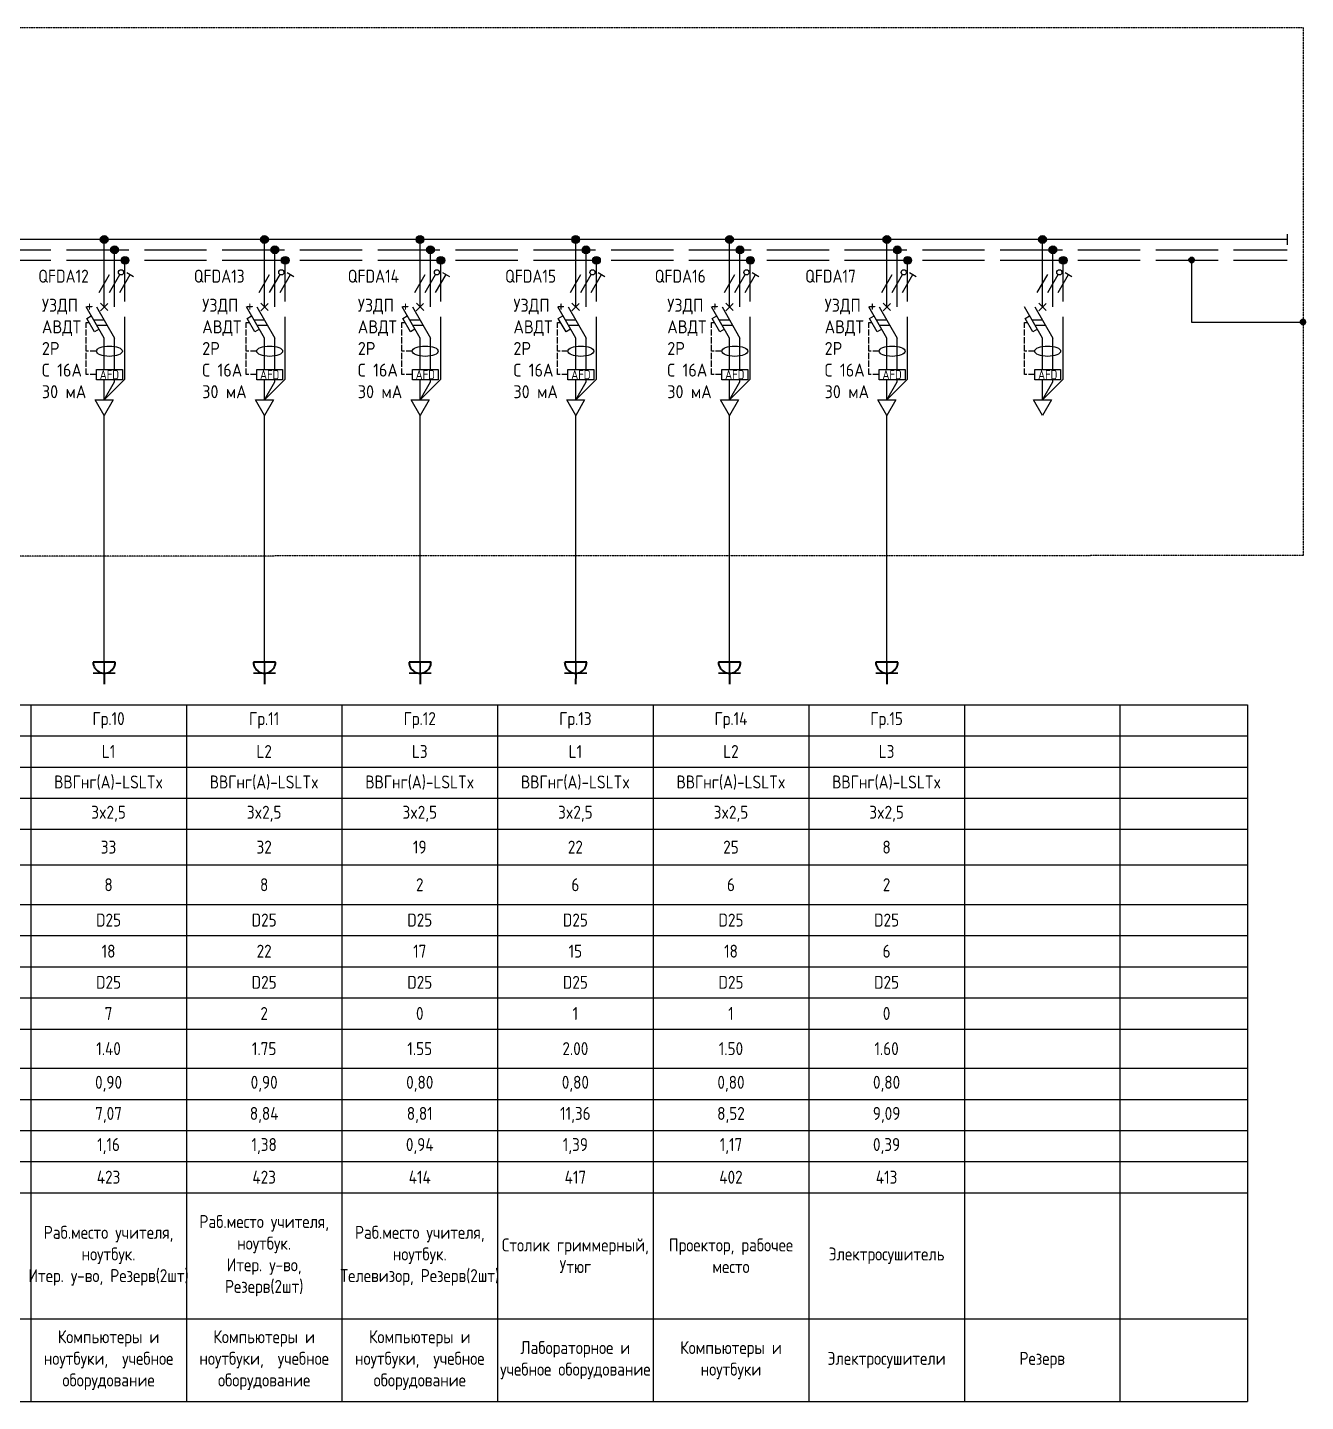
# Model space of a CAD drawing. Header units: millimetres. Extents: x -32 to 417638015, y -35 to 175284279.
# Drawn here: x 1501790 to 1526430, y 30872 to 57354 of the extents above; entities that cross this region are included whole.
import ezdxf
from ezdxf.enums import TextEntityAlignment as Align

# ---------------------------------------------------------------- set-up
doc = ezdxf.new("R2010")
doc.units = ezdxf.units.MM
doc.linetypes.add('ACAD_ISO02W100', pattern=[15, 12, -3])
doc.linetypes.add('DASHED2', pattern=[0.375, 0.25, -0.125])
doc.layers.add('4_Однолинейная схема', color=7, linetype='Continuous')
doc.layers.add('A-HATCH-WALL', color=7, linetype='Continuous')
doc.layers.add('A-ANNO-NOTE', color=7, linetype='Continuous', lineweight=5)
doc.layers.add('ЭОМ_Розетки быт', color=5, linetype='Continuous', lineweight=30)
doc.styles.add('DS23_Isopeur', font='isocpeur.ttf')
doc.styles.add('GOST Common', font='GOST_Common.ttf', dxfattribs={"width": 0.9, "height": 350})
doc.styles.add('GOST Common ISO', font='GOST_Common.ttf', dxfattribs={"width": 0.9, "height": 2.5})
doc.styles.add('ISOCPEUR', font='isocpeur.ttf', dxfattribs={"width": 0.85, "height": 275})

# ---------------------------------------------------------------- blocks, each defined once
blk = doc.blocks.new('*U802')
at = {"layer": '4_Однолинейная схема'}
for p, q in [((595.35, 0), (0, 0)), ((595.35, 1), (595.35, -1))]:
    blk.add_line(p, q, dxfattribs=at)
at = {"layer": '4_Однолинейная схема', "linetype": 'ACAD_ISO02W100'}
for p, q in [((0, -2), (595.35, -2)), ((0, -4), (595.35, -4))]:
    blk.add_line(p, q, dxfattribs=at)
blk = doc.blocks.new('TSL_SHM_УГО_Точка - TSL_SHM_УГО_Точка-779818-ЩТ-1_1 _Р_ _')
at = {"layer": 'A-ANNO-NOTE', "lineweight": 30}
h = blk.add_hatch(color=256, dxfattribs=at)
edge = h.paths.add_edge_path()
edge.add_arc((0, 0), 0.5, 0, 360)
blk.add_circle((0, 0), 0.5, dxfattribs=at)
blk = doc.blocks.new('*T1210')
at = {"color": 0, "linetype": 'ByBlock', "lineweight": -2, "transparency": 16777216}
for p, q in [((0, 0), (65121, 0)), ((0, 0), (0, -13428)), ((6097, 0), (6097, -13428)), ((9097, 0), (9097, -13428)), ((12097, 0), (12097, -13428)), ((15097, 0), (15097, -13428)), ((18097, 0), (18097, -13428)), ((21097, 0), (21097, -13428)), ((24773, 0), (24773, -13428)), ((27773, 0), (27773, -13428)), ((31870, 0), (31870, -13428)), ((34870, 0), (34870, -13428)), ((37870, 0), (37870, -13428)), ((41665, 0), (41665, -13428)), ((44665, 0), (44665, -13428)), ((47665, 0), (47665, -13428)), ((50665, 0), (50665, -13428)), ((53665, 0), (53665, -13428)), ((56665, 0), (56665, -13428)), ((59665, 0), (59665, -13428)), ((62665, 0), (62665, -13428)), ((65121, 0), (65121, -13428)), ((0, -600), (65121, -600)), ((0, -1200), (65121, -1200)), ((0, -1800), (65121, -1800)), ((0, -2400), (65121, -2400)), ((0, -3087), (65121, -3087)), ((1822, -3087), (1822, -6249)), ((4597, -3087), (4597, -6249)), ((1822, -3849), (65121, -3849)), ((4597, -4449), (65121, -4449)), ((1822, -5049), (65121, -5049)), ((4597, -5649), (65121, -5649)), ((0, -6249), (65121, -6249)), ((0, -7005), (65121, -7005)), ((0, -7605), (65121, -7605)), ((0, -8205), (65121, -8205)), ((0, -8805), (65121, -8805)), ((0, -9405), (65121, -9405)), ((0, -11833), (65121, -11833)), ((0, -13428), (65121, -13428))]:
    blk.add_line(p, q, dxfattribs=at)
at = {"color": 0, "transparency": 16777216, "char_height": 250, "attachment_point": 5, "style": 'ISOCPEUR'}
for s, insert, width in [('{\\fISOCPEUR|b0|i0|c0;Номер группы', (3048, -300), 6076.6), ('Гр.1', (7597, -300), 2980), ('Гр.2', (10597, -300), 2980), ('Гр.3', (16597, -300), 2980), ('Гр.4', (19597, -300), 2980), ('Гр.5', (22935, -300), 3656.74), ('Гр.6', (26273, -300), 2980), ('Гр.7', (33370, -300), 2980), ('Гр.8', (36370, -300), 2980), ('Гр.9', (39768, -300), 3775.02), ('Гр.10', (43165, -300), 2980), ('Гр.11', (46165, -300), 2980), ('Гр.12', (49165, -300), 2980), ('Гр.13', (52165, -300), 2980), ('Гр.14', (55165, -300), 2980), ('Гр.15', (58165, -300), 2980), ('{\\fISOCPEUR|b0|i0|c0;Фазность', (3048, -900), 6076.6), ('L1', (7597, -900), 2980), ('L2', (10597, -900), 2980), ('L1 L2 L3', (13597, -900), 2980), ('L3', (16597, -900), 2980), ('L1', (19597, -900), 2980), ('L2', (22935, -900), 3656.74), ('L3', (26273, -900), 2980), ('L1 L2 L3', (29822, -900), 4077.01), ('L1', (33370, -900), 2980), ('L2', (36370, -900), 2980), ('L3', (39768, -900), 3775.02), ('L1', (43165, -900), 2980), ('L2', (46165, -900), 2980), ('L3', (49165, -900), 2980), ('L1', (52165, -900), 2980), ('L2', (55165, -900), 2980), ('L3', (58165, -900), 2980), ('{\\fISOCPEUR|b0|i0|c0;Марка кабеля', (3048, -1500), 6076.6), ('ВВГнг(A)-LSLTx', (7597, -1500), 2980), ('ВВГнг(A)-LSLTx', (10597, -1500), 2980), ('ВВГнг(A)-LSLTx', (16597, -1500), 2980), ('{\\fISOCPEUR|b0|i0|c0;ВВГнг(A)-LSLTx', (19597, -1500), 2980), ('{\\fISOCPEUR|b0|i0|c0;ВВГнг(A)-LSLTx', (22935, -1500), 3656.74), ('ВВГнг(A)-LSLTx', (26273, -1500), 2980), ('ВВГнг(A)-LSLTx', (33370, -1500), 2980), ('{\\fISOCPEUR|b0|i0|c0;ВВГнг(A)-LSLTx', (36370, -1500), 2980), ('{\\fISOCPEUR|b0|i0|c0;ВВГнг(A)-LSLTx', (39768, -1500), 3775.02), ('{\\fISOCPEUR|b0|i0|c0;ВВГнг(A)-LSLTx', (43165, -1500), 2980), ('{\\fISOCPEUR|b0|i0|c0;ВВГнг(A)-LSLTx', (46165, -1500), 2980), ('{\\fISOCPEUR|b0|i0|c0;ВВГнг(A)-LSLTx', (49165, -1500), 2980), ('{\\fISOCPEUR|b0|i0|c0;ВВГнг(A)-LSLTx', (52165, -1500), 2980), ('{\\fISOCPEUR|b0|i0|c0;ВВГнг(A)-LSLTx', (55165, -1500), 2980), ('{\\fISOCPEUR|b0|i0|c0;ВВГнг(A)-LSLTx', (58165, -1500), 2980), ('{\\fISOCPEUR|b0|i0|c0;Сечение кабеля', (3048, -2100), 6076.6), ('3x2,5', (7597, -2100), 2980), ('3x2,5', (10597, -2100), 2980), ('3x2,5', (16597, -2100), 2980), ('3x2,5', (19597, -2100), 2980), ('3x2,5', (22935, -2100), 3656.74), ('3x2,5', (26273, -2100), 2980), ('3x2,5', (33370, -2100), 2980), ('3x2,5', (36370, -2100), 2980), ('3x2,5', (39768, -2100), 3775.02), ('3x2,5', (43165, -2100), 2980), ('3x2,5', (46165, -2100), 2980), ('3x2,5', (49165, -2100), 2980), ('3x2,5', (52165, -2100), 2980), ('3x2,5', (55165, -2100), 2980), ('3x2,5', (58165, -2100), 2980), ('{\\fISOCPEUR|b0|i0|c0;Суммарная длина линии, м', (3048, -2743), 6076.6), ('53', (7597, -2743), 2980), ('52', (10597, -2743), 2980), ('42', (16597, -2743), 2980), ('40', (19597, -2743), 2980), ('38', (22935, -2743), 3656.74), ('52', (26273, -2743), 2980), ('36', (33370, -2743), 2980), ('34', (36370, -2743), 2980), ('32', (39768, -2743), 3775.02), ('33', (43165, -2743), 2980), ('32', (46165, -2743), 2980), ('19', (49165, -2743), 2980), ('22', (52165, -2743), 2980), ('25', (55165, -2743), 2980), ('8', (58165, -2743), 2980), ('в лотке, \\Pдлина участка', (3209, -3468), 2755.56), ('L каб., м', (5347, -3468), 1479.52), ('32', (7597, -3468), 2980), ('26', (10597, -3468), 2980), ('26', (16597, -3468), 2980), ('26', (19597, -3468), 2980), ('26', (22935, -3468), 3656.74), ('26', (26273, -3468), 2980), ('20', (33370, -3468), 2980), ('20', (36370, -3468), 2980), ('20', (39768, -3468), 3775.02), ('8', (43165, -3468), 2980), ('8', (46165, -3468), 2980), ('2', (49165, -3468), 2980), ('6', (52165, -3468), 2980), ('6', (55165, -3468), 2980), ('2', (58165, -3468), 2980), ('в ПВХ трубе \\P  ', (3209, -4449), 2755.56), ('D трубы', (5347, -4149), 1479.52), ('D25 ', (7597, -4149), 2980), ('D25 ', (10597, -4149), 2980), ('D25 ', (16597, -4149), 2980), ('D25 ', (19597, -4149), 2980), ('D25 ', (22935, -4149), 3656.74), ('D25 ', (26273, -4149), 2980), ('D25 ', (33370, -4149), 2980), ('D25 ', (36370, -4149), 2980), ('D25 ', (39768, -4149), 3775.02), ('D25 ', (43165, -4149), 2980), ('D25 ', (46165, -4149), 2980), ('D25 ', (49165, -4149), 2980), ('D25 ', (52165, -4149), 2980), ('D25 ', (55165, -4149), 2980), ('D25 ', (58165, -4149), 2980), ('Способ прокладки', (911, -4668), 1801.52), ('L каб., м', (5347, -4749), 1479.52), ('19', (7597, -4749), 2980), ('19', (10597, -4749), 2980), ('5', (16597, -4749), 2980), ('5', (19597, -4749), 2980), ('10', (22935, -4749), 3656.74), ('19', (26273, -4749), 2980), ('5', (33370, -4749), 2980), ('5', (36370, -4749), 2980), ('10', (39768, -4749), 3775.02), ('18', (43165, -4749), 2980), ('22', (46165, -4749), 2980), ('17', (49165, -4749), 2980), ('15', (52165, -4749), 2980), ('18', (55165, -4749), 2980), ('6', (58165, -4749), 2980), ('в ПВХ* трубе в полу \\P  ', (3209, -5649), 2755.56), ('D трубы', (5347, -5349), 1479.52), ('D25 ', (7597, -5349), 2980), ('D25 ', (10597, -5349), 2980), ('D25 ', (16597, -5349), 2980), ('D25 ', (19597, -5349), 2980), ('D25 ', (22935, -5349), 3656.74), ('D25 ', (26273, -5349), 2980), ('D25 ', (33370, -5349), 2980), ('D25 ', (36370, -5349), 2980), ('D25 ', (39768, -5349), 3775.02), ('D25 ', (43165, -5349), 2980), ('D25 ', (46165, -5349), 2980), ('D25 ', (49165, -5349), 2980), ('D25 ', (52165, -5349), 2980), ('D25 ', (55165, -5349), 2980), ('D25 ', (58165, -5349), 2980), ('L каб., м', (5347, -5949), 1479.52), ('2', (7597, -5949), 2980), ('7', (10597, -5949), 2980), ('11', (16597, -5949), 2980), ('9', (19597, -5949), 2980), ('2', (22935, -5949), 3656.74), ('7', (26273, -5949), 2980), ('11', (33370, -5949), 2980), ('9', (36370, -5949), 2980), ('2', (39768, -5949), 3775.02), ('7', (43165, -5949), 2980), ('2', (46165, -5949), 2980), ('0', (49165, -5949), 2980), ('1', (52165, -5949), 2980), ('1', (55165, -5949), 2980), ('0', (58165, -5949), 2980), ('Установленная мощность, кВт', (3048, -6627), 6076.6), ('1.75', (7597, -6627), 2980), ('1.40', (10597, -6627), 2980), ('2.40', (16597, -6627), 2980), ('2.40', (19597, -6627), 2980), ('0.60', (22935, -6627), 3656.74), ('1.40', (26273, -6627), 2980), ('2.40', (33370, -6627), 2980), ('2.40', (36370, -6627), 2980), ('0.60', (39768, -6627), 3775.02), ('1.40', (43165, -6627), 2980), ('1.75', (46165, -6627), 2980), ('1.55', (49165, -6627), 2980), ('2.00', (52165, -6627), 2980), ('1.50', (55165, -6627), 2980), ('1.60', (58165, -6627), 2980), ('Коэффициент мощности', (3048, -7305), 6076.6), ('0,80', (49165, -7305), 2980), ('0,80', (52165, -7305), 2980), ('0,80', (55165, -7305), 2980), ('0,80', (58165, -7305), 2980), ('0,90', (7597, -7305), 2980), ('0,90', (10597, -7305), 2980), ('0,90', (16597, -7305), 2980), ('0,90', (19597, -7305), 2980), ('0,90', (22935, -7305), 3656.74), ('0,90', (26273, -7305), 2980), ('0,90', (33370, -7305), 2980), ('0,90', (36370, -7305), 2980), ('0,90', (39768, -7305), 3775.02), ('0,90', (43165, -7305), 2980), ('0,90', (46165, -7305), 2980), ('Ток, А', (3048, -7905), 6076.6), ('8,84', (7597, -7905), 2980), ('7,07', (10597, -7905), 2980), ('12,12', (16597, -7905), 2980), ('12,12', (19597, -7905), 2980), ('3,03', (22935, -7905), 3656.74), ('7,07', (26273, -7905), 2980), ('12,12', (33370, -7905), 2980), ('12,12', (36370, -7905), 2980), ('3,03', (39768, -7905), 3775.02), ('7,07', (43165, -7905), 2980), ('8,84', (46165, -7905), 2980), ('8,81', (49165, -7905), 2980), ('11,36', (52165, -7905), 2980), ('8,52', (55165, -7905), 2980), ('9,09', (58165, -7905), 2980), ('{\\fISOCPEUR|b0|i0|c0;Потеря напряжения, %', (3048, -8505), 6076.6), ('1,45', (7597, -8505), 2980), ('1,14', (10597, -8505), 2980), ('1,57', (16597, -8505), 2980), ('2,39', (19597, -8505), 2980), ('0,56', (22935, -8505), 3656.74), ('1,14', (26273, -8505), 2980), ('1,34', (33370, -8505), 2980), ('2,03', (36370, -8505), 2980), ('0,47', (39768, -8505), 3775.02), ('1,16', (43165, -8505), 2980), ('1,38', (46165, -8505), 2980), ('0,94', (49165, -8505), 2980), ('1,39', (52165, -8505), 2980), ('1,17', (55165, -8505), 2980), ('0,39', (58165, -8505), 2980), ('{\\fISOCPEUR|b0|i0|c0;№ помещения', (3048, -9105), 6076.6), ('425', (7597, -9105), 2980), ('424', (10597, -9105), 2980), ('424', (16597, -9105), 2980), ('424', (19597, -9105), 2980), ('424', (22935, -9105), 3656.74), ('424', (26273, -9105), 2980), ('424', (33370, -9105), 2980), ('424', (36370, -9105), 2980), ('424', (39768, -9105), 3775.02), ('423', (43165, -9105), 2980), ('423', (46165, -9105), 2980), ('414', (49165, -9105), 2980), ('417', (52165, -9105), 2980), ('402', (55165, -9105), 2980), ('413', (58165, -9105), 2980), ('Раб.место учителя, ноутбук.\\PИтер. у-во, Резерв(2шт)', (7597, -10619), 2980), ('Раб.место учителя, ноутбук, кнопка "Стоп".\\PИтер. у-во, Резерв(2шт)', (10597, -10619), 2980), ('Раб.место учителя, ноутбук, кнопка "Стоп".\\PИтер. у-во, Резерв(2шт)', (26273, -10619), 2980), ('Раб.место учителя, ноутбук.\\PИтер. у-во, Резерв(2шт)', (43165, -10619), 2980), ('Раб.место учителя, ноутбук.\\PИтер. у-во, {\\C256;\\P}Резерв(2шт)', (46165, -10619), 2980), ('Раб.место учителя, ноутбук.\\PТелевизор, Резерв(2шт)', (49165, -10619), 2980), ('Столик гриммерный, Утюг', (52165, -10619), 2980), ('Проектор, рабочее место', (55165, -10619), 2980), ('Наименование электроприемника', (3048, -10619), 6076.6), ('Моноблок(8шт)', (16597, -10619), 2980), ('Моноблок(8шт)', (19597, -10619), 2980), ('Ноутбук (2)', (22935, -10619), 3656.74), ('Моноблок(8шт)', (33370, -10619), 2980), ('Моноблок(8шт)', (36370, -10619), 2980), ('Ноутбук (2)', (39768, -10619), 3775.02), ('Электросушитель', (58165, -10619), 2980), ('Компьютеры и ноутбуки,  учебное оборудование', (7597, -12631), 2980), ('Компьютеры и ноутбуки,  учебное оборудование', (10597, -12631), 2980), ('Компьютеры и ноутбуки,  учебное оборудование', (26273, -12631), 2980), ('Компьютеры и ноутбуки,  учебное оборудование', (43165, -12631), 2980), ('Компьютеры и ноутбуки,  учебное оборудование', (46165, -12631), 2980), ('Компьютеры и ноутбуки,  учебное оборудование', (49165, -12631), 2980), ('Компьютеры и ноутбуки ', (16597, -12631), 2980), ('Компьютеры и ноутбуки ', (19597, -12631), 2980), ('Компьютеры и ноутбуки ', (33370, -12631), 2980), ('Компьютеры и ноутбуки ', (36370, -12631), 2980), ('Лабораторное и учебное оборудование', (52165, -12631), 2980), ('Компьютеры и ноутбуки', (55165, -12631), 2980), ('Тип оборудования', (3048, -12631), 6076.6), ('Компьютеры и ноутбуки ', (22935, -12631), 3656.74), ('Компьютеры и ноутбуки ', (39768, -12631), 3775.02), ('Электросушители', (58165, -12631), 2980), ('Резерв', (61165, -12631), 2980)]:
    blk.add_mtext(s, dxfattribs=dict(at, insert=insert, width=width))
blk = doc.blocks.new('*U1158')
at = {"lineweight": -2}
h = blk.add_hatch(color=256, dxfattribs=at)
h.dxf.hatch_style = 1
edge = h.paths.add_edge_path()
edge.add_arc((0, 0), 0.75, 0, 360)
at = {"layer": 'A-HATCH-WALL', "lineweight": -2}
h = blk.add_hatch(color=256, dxfattribs=at)
h.dxf.hatch_style = 1
edge = h.paths.add_edge_path()
edge.add_arc((2, -2), 0.75, 0, 360)
h = blk.add_hatch(color=256, dxfattribs=at)
h.dxf.hatch_style = 1
edge = h.paths.add_edge_path()
edge.add_arc((4, -4), 0.75, 0, 360)
at = {"lineweight": -2}
for points in [[(0, -13), (0, 0)], [(0, -25.05), (0, -19), (-3.46, -13)], [(-1.46, -13), (2, -19)], [(-0.73, -13.73), (0.69, -12.31)], [(0.71, -13.71), (-0.71, -12.29)], [(-0.98, -17.3), (-1.85, -17.8), (-3.35, -15.2), (-2.48, -14.7)], [(-2.02, -15.5), (-0.02, -15.5)], [(-1.44, -16.5), (0.56, -16.5)], [(0, -30.92), (0, -27.05)]]:
    blk.add_lwpolyline(points, dxfattribs=at)
at = {"linetype": 'ACAD_ISO02W100', "lineweight": -2}
for points in [[(2, -13), (2, -2)], [(4, -26.92), (4, -4)], [(2, -25.05), (2, -19)], [(0, -30.92), (4, -26.92)], [(0, -30.92), (2, -27.46), (2, -26.97)]]:
    blk.add_lwpolyline(points, dxfattribs=at)
at = {"color": 1, "lineweight": -2}
for points in [[(-1, -10.23), (1, -6.77)], [(1, -10.23), (3, -6.77)], [(3, -10.23), (5, -6.77)], [(4.35, -6.39), (5.65, -7.14)]]:
    blk.add_lwpolyline(points, dxfattribs=at)
at = {"color": 1, "linetype": 'ACAD_ISO02W100', "lineweight": -2, "ltscale": 0.1}
for points in [[(-3.5, -21.53), (-3.5, -21.53), (-3.5, -16), (-2.89, -16)], [(-1.5, -21.53), (-3.5, -21.53)], [(-1.5, -26.05), (-3.5, -26.05), (-3.5, -21.53)]]:
    blk.add_lwpolyline(points, dxfattribs=at)
at = {"lineweight": -2}
blk.add_lwpolyline([(0, -33.92), (-1.73, -30.92), (1.73, -30.92)], close=True, dxfattribs=at)
for centre in [(0, 0), (2, -2), (4, -4)]:
    blk.add_circle(centre, 0.75, dxfattribs=at)
at = {"color": 1, "lineweight": -2}
blk.add_circle((3.25, -6.33), 0.5, dxfattribs=at)
at = {"lineweight": -2}
blk.add_ellipse((1, -21.53), major_axis=(2.5, 0), ratio=0.4, dxfattribs=at)
at = {"style": 'GOST Common ISO', "width": 0.9}
blk.add_attdef('ФАЗА', text='', height=2.5, dxfattribs=at).set_placement((0, 2), align=Align.CENTER)
at = {"lineweight": -2}
blk.add_wipeout([(-1.49, -25.05), (3.5, -25.05), (3.5, -27.05), (-1.49, -27.05)], dxfattribs=at)
blk.add_lwpolyline([(3.5, -27.05), (-1.49, -27.05), (-1.49, -25.05), (3.5, -25.05)], close=True, dxfattribs=at)
at = {"lineweight": -2, "insert": (1, -26.05), "char_height": 1.75, "attachment_point": 5, "style": 'GOST Common ISO'}
blk.add_mtext_dynamic_manual_height_columns('AFD', width=4.9912, gutter_width=12.5, heights=[0], dxfattribs=at)
blk = doc.blocks.new('*U1159')
at = {"lineweight": -2}
h = blk.add_hatch(color=256, dxfattribs=at)
h.dxf.hatch_style = 1
edge = h.paths.add_edge_path()
edge.add_arc((0, 0), 0.75, 0, 360)
at = {"layer": 'A-HATCH-WALL', "lineweight": -2}
h = blk.add_hatch(color=256, dxfattribs=at)
h.dxf.hatch_style = 1
edge = h.paths.add_edge_path()
edge.add_arc((2, -2), 0.75, 0, 360)
h = blk.add_hatch(color=256, dxfattribs=at)
h.dxf.hatch_style = 1
edge = h.paths.add_edge_path()
edge.add_arc((4, -4), 0.75, 0, 360)
at = {"lineweight": -2}
for points in [[(0, -13), (0, 0)], [(0, -25.05), (0, -19), (-3.46, -13)], [(-1.46, -13), (2, -19)], [(-0.73, -13.73), (0.69, -12.31)], [(0.71, -13.71), (-0.71, -12.29)], [(-0.98, -17.3), (-1.85, -17.8), (-3.35, -15.2), (-2.48, -14.7)], [(-2.02, -15.5), (-0.02, -15.5)], [(-1.44, -16.5), (0.56, -16.5)], [(0, -30.92), (0, -27.05)]]:
    blk.add_lwpolyline(points, dxfattribs=at)
at = {"linetype": 'ACAD_ISO02W100', "lineweight": -2}
for points in [[(2, -13), (2, -2)], [(4, -26.92), (4, -4)], [(2, -25.05), (2, -19)], [(0, -30.92), (4, -26.92)], [(0, -30.92), (2, -27.46), (2, -26.97)]]:
    blk.add_lwpolyline(points, dxfattribs=at)
at = {"color": 1, "lineweight": -2}
for points in [[(-1, -10.23), (1, -6.77)], [(1, -10.23), (3, -6.77)], [(3, -10.23), (5, -6.77)], [(4.35, -6.39), (5.65, -7.14)]]:
    blk.add_lwpolyline(points, dxfattribs=at)
at = {"color": 1, "linetype": 'ACAD_ISO02W100', "lineweight": -2, "ltscale": 0.1}
for points in [[(-3.5, -21.53), (-3.5, -21.53), (-3.5, -16), (-2.89, -16)], [(-1.5, -21.53), (-3.5, -21.53)], [(-1.5, -26.05), (-3.5, -26.05), (-3.5, -21.53)]]:
    blk.add_lwpolyline(points, dxfattribs=at)
at = {"lineweight": -2}
blk.add_lwpolyline([(0, -33.92), (-1.73, -30.92), (1.73, -30.92)], close=True, dxfattribs=at)
for centre in [(0, 0), (2, -2), (4, -4)]:
    blk.add_circle(centre, 0.75, dxfattribs=at)
at = {"color": 1, "lineweight": -2}
blk.add_circle((3.25, -6.33), 0.5, dxfattribs=at)
at = {"lineweight": -2}
blk.add_ellipse((1, -21.53), major_axis=(2.5, 0), ratio=0.4, dxfattribs=at)
at = {"style": 'GOST Common ISO', "width": 0.9}
blk.add_attdef('ФАЗА', text='', height=2.5, dxfattribs=at).set_placement((0, 2), align=Align.CENTER)
at = {"lineweight": -2}
blk.add_wipeout([(-1.49, -25.05), (3.5, -25.05), (3.5, -27.05), (-1.49, -27.05)], dxfattribs=at)
blk.add_lwpolyline([(3.5, -27.05), (-1.49, -27.05), (-1.49, -25.05), (3.5, -25.05)], close=True, dxfattribs=at)
at = {"lineweight": -2, "insert": (1, -26.05), "char_height": 1.75, "attachment_point": 5, "style": 'GOST Common ISO'}
blk.add_mtext_dynamic_manual_height_columns('AFD', width=4.9912, gutter_width=12.5, heights=[0], dxfattribs=at)
blk = doc.blocks.new('*U1160')
at = {"lineweight": -2}
h = blk.add_hatch(color=256, dxfattribs=at)
h.dxf.hatch_style = 1
edge = h.paths.add_edge_path()
edge.add_arc((0, 0), 0.75, 0, 360)
at = {"layer": 'A-HATCH-WALL', "lineweight": -2}
h = blk.add_hatch(color=256, dxfattribs=at)
h.dxf.hatch_style = 1
edge = h.paths.add_edge_path()
edge.add_arc((2, -2), 0.75, 0, 360)
h = blk.add_hatch(color=256, dxfattribs=at)
h.dxf.hatch_style = 1
edge = h.paths.add_edge_path()
edge.add_arc((4, -4), 0.75, 0, 360)
at = {"lineweight": -2}
for points in [[(0, -13), (0, 0)], [(0, -25.05), (0, -19), (-3.46, -13)], [(-1.46, -13), (2, -19)], [(-0.73, -13.73), (0.69, -12.31)], [(0.71, -13.71), (-0.71, -12.29)], [(-0.98, -17.3), (-1.85, -17.8), (-3.35, -15.2), (-2.48, -14.7)], [(-2.02, -15.5), (-0.02, -15.5)], [(-1.44, -16.5), (0.56, -16.5)], [(0, -30.92), (0, -27.05)]]:
    blk.add_lwpolyline(points, dxfattribs=at)
at = {"linetype": 'ACAD_ISO02W100', "lineweight": -2}
for points in [[(2, -13), (2, -2)], [(4, -26.92), (4, -4)], [(2, -25.05), (2, -19)], [(0, -30.92), (4, -26.92)], [(0, -30.92), (2, -27.46), (2, -26.97)]]:
    blk.add_lwpolyline(points, dxfattribs=at)
at = {"color": 1, "lineweight": -2}
for points in [[(-1, -10.23), (1, -6.77)], [(1, -10.23), (3, -6.77)], [(3, -10.23), (5, -6.77)], [(4.35, -6.39), (5.65, -7.14)]]:
    blk.add_lwpolyline(points, dxfattribs=at)
at = {"color": 1, "linetype": 'ACAD_ISO02W100', "lineweight": -2, "ltscale": 0.1}
for points in [[(-3.5, -21.53), (-3.5, -21.53), (-3.5, -16), (-2.89, -16)], [(-1.5, -21.53), (-3.5, -21.53)], [(-1.5, -26.05), (-3.5, -26.05), (-3.5, -21.53)]]:
    blk.add_lwpolyline(points, dxfattribs=at)
at = {"lineweight": -2}
blk.add_lwpolyline([(0, -33.92), (-1.73, -30.92), (1.73, -30.92)], close=True, dxfattribs=at)
for centre in [(0, 0), (2, -2), (4, -4)]:
    blk.add_circle(centre, 0.75, dxfattribs=at)
at = {"color": 1, "lineweight": -2}
blk.add_circle((3.25, -6.33), 0.5, dxfattribs=at)
at = {"lineweight": -2}
blk.add_ellipse((1, -21.53), major_axis=(2.5, 0), ratio=0.4, dxfattribs=at)
at = {"style": 'GOST Common ISO', "width": 0.9}
blk.add_attdef('ФАЗА', text='', height=2.5, dxfattribs=at).set_placement((0, 2), align=Align.CENTER)
at = {"lineweight": -2}
blk.add_wipeout([(-1.49, -25.05), (3.5, -25.05), (3.5, -27.05), (-1.49, -27.05)], dxfattribs=at)
blk.add_lwpolyline([(3.5, -27.05), (-1.49, -27.05), (-1.49, -25.05), (3.5, -25.05)], close=True, dxfattribs=at)
at = {"lineweight": -2, "insert": (1, -26.05), "char_height": 1.75, "attachment_point": 5, "style": 'GOST Common ISO'}
blk.add_mtext_dynamic_manual_height_columns('AFD', width=4.9912, gutter_width=12.5, heights=[0], dxfattribs=at)
blk = doc.blocks.new('*U1161')
at = {"lineweight": -2}
h = blk.add_hatch(color=256, dxfattribs=at)
h.dxf.hatch_style = 1
edge = h.paths.add_edge_path()
edge.add_arc((0, 0), 0.75, 0, 360)
at = {"layer": 'A-HATCH-WALL', "lineweight": -2}
h = blk.add_hatch(color=256, dxfattribs=at)
h.dxf.hatch_style = 1
edge = h.paths.add_edge_path()
edge.add_arc((2, -2), 0.75, 0, 360)
h = blk.add_hatch(color=256, dxfattribs=at)
h.dxf.hatch_style = 1
edge = h.paths.add_edge_path()
edge.add_arc((4, -4), 0.75, 0, 360)
at = {"lineweight": -2}
for points in [[(0, -13), (0, 0)], [(0, -25.05), (0, -19), (-3.46, -13)], [(-1.46, -13), (2, -19)], [(-0.73, -13.73), (0.69, -12.31)], [(0.71, -13.71), (-0.71, -12.29)], [(-0.98, -17.3), (-1.85, -17.8), (-3.35, -15.2), (-2.48, -14.7)], [(-2.02, -15.5), (-0.02, -15.5)], [(-1.44, -16.5), (0.56, -16.5)], [(0, -30.92), (0, -27.05)]]:
    blk.add_lwpolyline(points, dxfattribs=at)
at = {"linetype": 'ACAD_ISO02W100', "lineweight": -2}
for points in [[(2, -13), (2, -2)], [(4, -26.92), (4, -4)], [(2, -25.05), (2, -19)], [(0, -30.92), (4, -26.92)], [(0, -30.92), (2, -27.46), (2, -26.97)]]:
    blk.add_lwpolyline(points, dxfattribs=at)
at = {"color": 1, "lineweight": -2}
for points in [[(-1, -10.23), (1, -6.77)], [(1, -10.23), (3, -6.77)], [(3, -10.23), (5, -6.77)], [(4.35, -6.39), (5.65, -7.14)]]:
    blk.add_lwpolyline(points, dxfattribs=at)
at = {"color": 1, "linetype": 'ACAD_ISO02W100', "lineweight": -2, "ltscale": 0.1}
for points in [[(-3.5, -21.53), (-3.5, -21.53), (-3.5, -16), (-2.89, -16)], [(-1.5, -21.53), (-3.5, -21.53)], [(-1.5, -26.05), (-3.5, -26.05), (-3.5, -21.53)]]:
    blk.add_lwpolyline(points, dxfattribs=at)
at = {"lineweight": -2}
blk.add_lwpolyline([(0, -33.92), (-1.73, -30.92), (1.73, -30.92)], close=True, dxfattribs=at)
for centre in [(0, 0), (2, -2), (4, -4)]:
    blk.add_circle(centre, 0.75, dxfattribs=at)
at = {"color": 1, "lineweight": -2}
blk.add_circle((3.25, -6.33), 0.5, dxfattribs=at)
at = {"lineweight": -2}
blk.add_ellipse((1, -21.53), major_axis=(2.5, 0), ratio=0.4, dxfattribs=at)
at = {"style": 'GOST Common ISO', "width": 0.9}
blk.add_attdef('ФАЗА', text='', height=2.5, dxfattribs=at).set_placement((0, 2), align=Align.CENTER)
at = {"lineweight": -2}
blk.add_wipeout([(-1.49, -25.05), (3.5, -25.05), (3.5, -27.05), (-1.49, -27.05)], dxfattribs=at)
blk.add_lwpolyline([(3.5, -27.05), (-1.49, -27.05), (-1.49, -25.05), (3.5, -25.05)], close=True, dxfattribs=at)
at = {"lineweight": -2, "insert": (1, -26.05), "char_height": 1.75, "attachment_point": 5, "style": 'GOST Common ISO'}
blk.add_mtext_dynamic_manual_height_columns('AFD', width=4.9912, gutter_width=12.5, heights=[0], dxfattribs=at)
blk = doc.blocks.new('*U1149')
at = {"lineweight": -2}
h = blk.add_hatch(color=256, dxfattribs=at)
h.dxf.hatch_style = 1
edge = h.paths.add_edge_path()
edge.add_arc((0, 0), 0.75, 0, 360)
at = {"layer": 'A-HATCH-WALL', "lineweight": -2}
h = blk.add_hatch(color=256, dxfattribs=at)
h.dxf.hatch_style = 1
edge = h.paths.add_edge_path()
edge.add_arc((2, -2), 0.75, 0, 360)
h = blk.add_hatch(color=256, dxfattribs=at)
h.dxf.hatch_style = 1
edge = h.paths.add_edge_path()
edge.add_arc((4, -4), 0.75, 0, 360)
at = {"lineweight": -2}
for points in [[(0, -13), (0, 0)], [(0, -25.05), (0, -19), (-3.46, -13)], [(-1.46, -13), (2, -19)], [(-0.73, -13.73), (0.69, -12.31)], [(0.71, -13.71), (-0.71, -12.29)], [(-0.98, -17.3), (-1.85, -17.8), (-3.35, -15.2), (-2.48, -14.7)], [(-2.02, -15.5), (-0.02, -15.5)], [(-1.44, -16.5), (0.56, -16.5)], [(0, -30.92), (0, -27.05)]]:
    blk.add_lwpolyline(points, dxfattribs=at)
at = {"linetype": 'ACAD_ISO02W100', "lineweight": -2}
for points in [[(2, -13), (2, -2)], [(4, -26.92), (4, -4)], [(2, -25.05), (2, -19)], [(0, -30.92), (4, -26.92)], [(0, -30.92), (2, -27.46), (2, -26.97)]]:
    blk.add_lwpolyline(points, dxfattribs=at)
at = {"color": 1, "lineweight": -2}
for points in [[(-1, -10.23), (1, -6.77)], [(1, -10.23), (3, -6.77)], [(3, -10.23), (5, -6.77)], [(4.35, -6.39), (5.65, -7.14)]]:
    blk.add_lwpolyline(points, dxfattribs=at)
at = {"color": 1, "linetype": 'ACAD_ISO02W100', "lineweight": -2, "ltscale": 0.1}
for points in [[(-3.5, -21.53), (-3.5, -21.53), (-3.5, -16), (-2.89, -16)], [(-1.5, -21.53), (-3.5, -21.53)], [(-1.5, -26.05), (-3.5, -26.05), (-3.5, -21.53)]]:
    blk.add_lwpolyline(points, dxfattribs=at)
at = {"lineweight": -2}
blk.add_lwpolyline([(0, -33.92), (-1.73, -30.92), (1.73, -30.92)], close=True, dxfattribs=at)
for centre in [(0, 0), (2, -2), (4, -4)]:
    blk.add_circle(centre, 0.75, dxfattribs=at)
at = {"color": 1, "lineweight": -2}
blk.add_circle((3.25, -6.33), 0.5, dxfattribs=at)
at = {"lineweight": -2}
blk.add_ellipse((1, -21.53), major_axis=(2.5, 0), ratio=0.4, dxfattribs=at)
at = {"style": 'GOST Common ISO', "width": 0.9}
blk.add_attdef('ФАЗА', text='', height=2.5, dxfattribs=at).set_placement((0, 2), align=Align.CENTER)
at = {"lineweight": -2}
blk.add_wipeout([(-1.49, -25.05), (3.5, -25.05), (3.5, -27.05), (-1.49, -27.05)], dxfattribs=at)
blk.add_lwpolyline([(3.5, -27.05), (-1.49, -27.05), (-1.49, -25.05), (3.5, -25.05)], close=True, dxfattribs=at)
at = {"lineweight": -2, "insert": (1, -26.05), "char_height": 1.75, "attachment_point": 5, "style": 'GOST Common ISO'}
blk.add_mtext_dynamic_manual_height_columns('AFD', width=4.9912, gutter_width=12.5, heights=[0], dxfattribs=at)
blk = doc.blocks.new('*U1150')
at = {"lineweight": -2}
h = blk.add_hatch(color=256, dxfattribs=at)
h.dxf.hatch_style = 1
edge = h.paths.add_edge_path()
edge.add_arc((0, 0), 0.75, 0, 360)
at = {"layer": 'A-HATCH-WALL', "lineweight": -2}
h = blk.add_hatch(color=256, dxfattribs=at)
h.dxf.hatch_style = 1
edge = h.paths.add_edge_path()
edge.add_arc((2, -2), 0.75, 0, 360)
h = blk.add_hatch(color=256, dxfattribs=at)
h.dxf.hatch_style = 1
edge = h.paths.add_edge_path()
edge.add_arc((4, -4), 0.75, 0, 360)
at = {"lineweight": -2}
for points in [[(0, -13), (0, 0)], [(0, -25.05), (0, -19), (-3.46, -13)], [(-1.46, -13), (2, -19)], [(-0.73, -13.73), (0.69, -12.31)], [(0.71, -13.71), (-0.71, -12.29)], [(-0.98, -17.3), (-1.85, -17.8), (-3.35, -15.2), (-2.48, -14.7)], [(-2.02, -15.5), (-0.02, -15.5)], [(-1.44, -16.5), (0.56, -16.5)], [(0, -30.92), (0, -27.05)]]:
    blk.add_lwpolyline(points, dxfattribs=at)
at = {"linetype": 'ACAD_ISO02W100', "lineweight": -2}
for points in [[(2, -13), (2, -2)], [(4, -26.92), (4, -4)], [(2, -25.05), (2, -19)], [(0, -30.92), (4, -26.92)], [(0, -30.92), (2, -27.46), (2, -26.97)]]:
    blk.add_lwpolyline(points, dxfattribs=at)
at = {"color": 1, "lineweight": -2}
for points in [[(-1, -10.23), (1, -6.77)], [(1, -10.23), (3, -6.77)], [(3, -10.23), (5, -6.77)], [(4.35, -6.39), (5.65, -7.14)]]:
    blk.add_lwpolyline(points, dxfattribs=at)
at = {"color": 1, "linetype": 'ACAD_ISO02W100', "lineweight": -2, "ltscale": 0.1}
for points in [[(-3.5, -21.53), (-3.5, -21.53), (-3.5, -16), (-2.89, -16)], [(-1.5, -21.53), (-3.5, -21.53)], [(-1.5, -26.05), (-3.5, -26.05), (-3.5, -21.53)]]:
    blk.add_lwpolyline(points, dxfattribs=at)
at = {"lineweight": -2}
blk.add_lwpolyline([(0, -33.92), (-1.73, -30.92), (1.73, -30.92)], close=True, dxfattribs=at)
for centre in [(0, 0), (2, -2), (4, -4)]:
    blk.add_circle(centre, 0.75, dxfattribs=at)
at = {"color": 1, "lineweight": -2}
blk.add_circle((3.25, -6.33), 0.5, dxfattribs=at)
at = {"lineweight": -2}
blk.add_ellipse((1, -21.53), major_axis=(2.5, 0), ratio=0.4, dxfattribs=at)
at = {"style": 'GOST Common ISO', "width": 0.9}
blk.add_attdef('ФАЗА', text='', height=2.5, dxfattribs=at).set_placement((0, 2), align=Align.CENTER)
at = {"lineweight": -2}
blk.add_wipeout([(-1.49, -25.05), (3.5, -25.05), (3.5, -27.05), (-1.49, -27.05)], dxfattribs=at)
blk.add_lwpolyline([(3.5, -27.05), (-1.49, -27.05), (-1.49, -25.05), (3.5, -25.05)], close=True, dxfattribs=at)
at = {"lineweight": -2, "insert": (1, -26.05), "char_height": 1.75, "attachment_point": 5, "style": 'GOST Common ISO'}
blk.add_mtext_dynamic_manual_height_columns('AFD', width=4.9912, gutter_width=12.5, heights=[0], dxfattribs=at)
blk = doc.blocks.new('*U74')
at = {"color": 0, "lineweight": 40}
for p, q in [((18, 249), (-18, -249)), ((249, -18), (499, -37))]:
    blk.add_line(p, q, dxfattribs=at)
at = {"color": 0}
for p, q in [((0, 0), (249, -18)), ((268, 231), (231, -268))]:
    blk.add_line(p, q, dxfattribs=at)
at = {"color": 0, "lineweight": 40}
blk.add_arc((0, 0), 250, 265.799, 85.799, dxfattribs=at)
at = {"color": 7, "style": 'GOST Common', "width": 0.9}
for tag, p in [('КОЛВО', (36, 425)), ('ВЫСОТА', (294, -391))]:
    blk.add_attdef(tag, p, '', height=350, dxfattribs=at)
at = {"color": 7, "linetype": 'ByBlock', "style": 'GOST Common', "width": 0.9}
blk.add_attdef('ГРУППА', text='', height=350, dxfattribs=at).set_placement((-568, 0), align=Align.RIGHT)
blk = doc.blocks.new('*U1136')
at = {"linetype": 'ByBlock', "lineweight": -2}
blk.add_lwpolyline([(0, -1), (0, 838.3)], dxfattribs=at)
at = {"layer": 'ЭОМ_Розетки быт', "color": 0, "xscale": 0.15, "yscale": 0.15, "zscale": 0.15, "rotation": 274.1958433846598}
blk.add_blockref('*U74', (0, -1), dxfattribs=at)
at = {"style": 'GOST Common ISO'}
for tag, p in [('ТРАССА', (-0.3, 0)), ('1_СТРОКА', (4.4, 0)), ('2_СТРОКА', (9.2, 0)), ('3_СТРОКА', (13.9, 0)), ('4_СТРОКА', (18.4, -0.2))]:
    blk.add_attdef(tag, p, '', height=2.5, rotation=90, dxfattribs=at)
blk = doc.blocks.new('*U1137')
at = {"linetype": 'ByBlock', "lineweight": -2}
blk.add_lwpolyline([(0, -1), (0, 838.3)], dxfattribs=at)
at = {"layer": 'ЭОМ_Розетки быт', "color": 0, "xscale": 0.15, "yscale": 0.15, "zscale": 0.15, "rotation": 274.1958433846598}
blk.add_blockref('*U74', (0, -1), dxfattribs=at)
at = {"style": 'GOST Common ISO'}
for tag, p in [('ТРАССА', (-0.3, 0)), ('1_СТРОКА', (4.4, 0)), ('2_СТРОКА', (9.2, 0)), ('3_СТРОКА', (13.9, 0)), ('4_СТРОКА', (18.4, -0.2))]:
    blk.add_attdef(tag, p, '', height=2.5, rotation=90, dxfattribs=at)
blk = doc.blocks.new('*U1138')
at = {"linetype": 'ByBlock', "lineweight": -2}
blk.add_lwpolyline([(0, -1), (0, 838.3)], dxfattribs=at)
at = {"layer": 'ЭОМ_Розетки быт', "color": 0, "xscale": 0.15, "yscale": 0.15, "zscale": 0.15, "rotation": 274.1958433846598}
blk.add_blockref('*U74', (0, -1), dxfattribs=at)
at = {"style": 'GOST Common ISO'}
for tag, p in [('ТРАССА', (-0.3, 0)), ('1_СТРОКА', (4.4, 0)), ('2_СТРОКА', (9.2, 0)), ('3_СТРОКА', (13.9, 0)), ('4_СТРОКА', (18.4, -0.2))]:
    blk.add_attdef(tag, p, '', height=2.5, rotation=90, dxfattribs=at)
blk = doc.blocks.new('*U1139')
at = {"linetype": 'ByBlock', "lineweight": -2}
blk.add_lwpolyline([(0, -1), (0, 838.3)], dxfattribs=at)
at = {"layer": 'ЭОМ_Розетки быт', "color": 0, "xscale": 0.15, "yscale": 0.15, "zscale": 0.15, "rotation": 274.1958433846598}
blk.add_blockref('*U74', (0, -1), dxfattribs=at)
at = {"style": 'GOST Common ISO'}
for tag, p in [('ТРАССА', (-0.3, 0)), ('1_СТРОКА', (4.4, 0)), ('2_СТРОКА', (9.2, 0)), ('3_СТРОКА', (13.9, 0)), ('4_СТРОКА', (18.4, -0.2))]:
    blk.add_attdef(tag, p, '', height=2.5, rotation=90, dxfattribs=at)
blk = doc.blocks.new('*U1140')
at = {"linetype": 'ByBlock', "lineweight": -2}
blk.add_lwpolyline([(0, -1), (0, 838.3)], dxfattribs=at)
at = {"layer": 'ЭОМ_Розетки быт', "color": 0, "xscale": 0.15, "yscale": 0.15, "zscale": 0.15, "rotation": 274.1958433846598}
blk.add_blockref('*U74', (0, -1), dxfattribs=at)
at = {"style": 'GOST Common ISO'}
for tag, p in [('ТРАССА', (-0.3, 0)), ('1_СТРОКА', (4.4, 0)), ('2_СТРОКА', (9.2, 0)), ('3_СТРОКА', (13.9, 0)), ('4_СТРОКА', (18.4, -0.2))]:
    blk.add_attdef(tag, p, '', height=2.5, rotation=90, dxfattribs=at)
blk = doc.blocks.new('*U1141')
at = {"linetype": 'ByBlock', "lineweight": -2}
blk.add_lwpolyline([(0, -1), (0, 838.3)], dxfattribs=at)
at = {"layer": 'ЭОМ_Розетки быт', "color": 0, "xscale": 0.15, "yscale": 0.15, "zscale": 0.15, "rotation": 274.1958433846598}
blk.add_blockref('*U74', (0, -1), dxfattribs=at)
at = {"style": 'GOST Common ISO'}
for tag, p in [('ТРАССА', (-0.3, 0)), ('1_СТРОКА', (4.4, 0)), ('2_СТРОКА', (9.2, 0)), ('3_СТРОКА', (13.9, 0)), ('4_СТРОКА', (18.4, -0.2))]:
    blk.add_attdef(tag, p, '', height=2.5, rotation=90, dxfattribs=at)
blk = doc.blocks.new('*U799')
at = {"lineweight": -2}
h = blk.add_hatch(color=256, dxfattribs=at)
h.dxf.hatch_style = 1
edge = h.paths.add_edge_path()
edge.add_arc((0, 0), 0.75, 0, 360)
at = {"layer": 'A-HATCH-WALL', "lineweight": -2}
h = blk.add_hatch(color=256, dxfattribs=at)
h.dxf.hatch_style = 1
edge = h.paths.add_edge_path()
edge.add_arc((2, -2), 0.75, 0, 360)
h = blk.add_hatch(color=256, dxfattribs=at)
h.dxf.hatch_style = 1
edge = h.paths.add_edge_path()
edge.add_arc((4, -4), 0.75, 0, 360)
at = {"lineweight": -2}
for points in [[(0, -13), (0, 0)], [(0, -25.05), (0, -19), (-3.46, -13)], [(-1.46, -13), (2, -19)], [(-0.73, -13.73), (0.69, -12.31)], [(0.71, -13.71), (-0.71, -12.29)], [(-0.98, -17.3), (-1.85, -17.8), (-3.35, -15.2), (-2.48, -14.7)], [(-2.02, -15.5), (-0.02, -15.5)], [(-1.44, -16.5), (0.56, -16.5)], [(0, -30.92), (0, -27.05)]]:
    blk.add_lwpolyline(points, dxfattribs=at)
at = {"linetype": 'ACAD_ISO02W100', "lineweight": -2}
for points in [[(2, -13), (2, -2)], [(4, -26.92), (4, -4)], [(2, -25.05), (2, -19)], [(0, -30.92), (4, -26.92)], [(0, -30.92), (2, -27.46), (2, -26.97)]]:
    blk.add_lwpolyline(points, dxfattribs=at)
at = {"color": 1, "lineweight": -2}
for points in [[(-1, -10.23), (1, -6.77)], [(1, -10.23), (3, -6.77)], [(3, -10.23), (5, -6.77)], [(4.35, -6.39), (5.65, -7.14)]]:
    blk.add_lwpolyline(points, dxfattribs=at)
at = {"color": 1, "linetype": 'ACAD_ISO02W100', "lineweight": -2, "ltscale": 0.1}
for points in [[(-3.5, -21.53), (-3.5, -21.53), (-3.5, -16), (-2.89, -16)], [(-1.5, -21.53), (-3.5, -21.53)], [(-1.5, -26.05), (-3.5, -26.05), (-3.5, -21.53)]]:
    blk.add_lwpolyline(points, dxfattribs=at)
at = {"lineweight": -2}
blk.add_lwpolyline([(0, -33.92), (-1.73, -30.92), (1.73, -30.92)], close=True, dxfattribs=at)
for centre in [(0, 0), (2, -2), (4, -4)]:
    blk.add_circle(centre, 0.75, dxfattribs=at)
at = {"color": 1, "lineweight": -2}
blk.add_circle((3.25, -6.33), 0.5, dxfattribs=at)
at = {"lineweight": -2}
blk.add_ellipse((1, -21.53), major_axis=(2.5, 0), ratio=0.4, dxfattribs=at)
at = {"style": 'GOST Common ISO', "width": 0.9}
blk.add_attdef('ФАЗА', text='', height=2.5, dxfattribs=at).set_placement((0, 2), align=Align.CENTER)
at = {"lineweight": -2}
blk.add_wipeout([(-1.49, -25.05), (3.5, -25.05), (3.5, -27.05), (-1.49, -27.05)], dxfattribs=at)
blk.add_lwpolyline([(3.5, -27.05), (-1.49, -27.05), (-1.49, -25.05), (3.5, -25.05)], close=True, dxfattribs=at)
at = {"lineweight": -2, "insert": (1, -26.05), "char_height": 1.75, "attachment_point": 5, "style": 'GOST Common ISO'}
blk.add_mtext_dynamic_manual_height_columns('AFD', width=4.9912, gutter_width=12.5, heights=[0], dxfattribs=at)

msp = doc.modelspace()

# ---------------------------------------------------------------- linework, layer by layer
at = {"linetype": 'DASHED2'}
msp.add_lwpolyline([(1465166, 47151), (1465166, 57354), (1526387, 57354), (1526384, 47176)], close=True, dxfattribs=at)
msp.add_lwpolyline([(1524233, 52889), (1524233, 51677), (1526380, 51677)])
at = {"color": 7}
for centre in [(1524233, 52873), (1526380, 51677)]:
    msp.add_circle(centre, 50, dxfattribs=at)

# ---------------------------------------------------------------- block references
msp.add_blockref('*T1210', (1460188, 44300))
at = {"layer": '4_Однолинейная схема', "color": 0, "xscale": 100, "yscale": 100, "zscale": 100}
msp.add_blockref('*U802', (1466543, 53268), dxfattribs=at)
at = {"layer": 'A-ANNO-NOTE', "xscale": 100, "yscale": 100, "zscale": 100}
for p in [(1524233, 52873), (1526380, 51677)]:
    msp.add_blockref('TSL_SHM_УГО_Точка - TSL_SHM_УГО_Точка-779818-ЩТ-1_1 _Р_ _', p, dxfattribs=at)

# ---------------------------------------------------------------- texts
at = {"insert": (1516784, 52686), "char_height": 250, "width": 849.79, "attachment_point": 1, "style": 'GOST Common'}
msp.add_mtext('QFDA17', dxfattribs=at)

# ---------------------------------------------------------------- next in the draw order: block references
at = {"xscale": 100, "yscale": 100, "zscale": 100}
for name, p in [('*U1158', (1503269, 53268)), ('*U1159', (1506359, 53268)), ('*U1160', (1509359, 53268)), ('*U1161', (1512359, 53268)), ('*U1149', (1515326, 53268)), ('*U1150', (1518359, 53268)), ('*U799', (1521359, 53268))]:
    msp.add_blockref(name, p, dxfattribs=at)

# ---------------------------------------------------------------- next in the draw order: block references
at = {"color": 1, "xscale": 5.664893170372438, "yscale": 5.664893170372438, "zscale": 5.664893170372438}
for name, p in [('*U1136', (1503269, 45127)), ('*U1137', (1506359, 45127)), ('*U1138', (1509359, 45127)), ('*U1139', (1512359, 45127)), ('*U1140', (1515326, 45127)), ('*U1141', (1518359, 45127))]:
    msp.add_blockref(name, p, dxfattribs=at)

# ---------------------------------------------------------------- next in the draw order: texts
at = {"char_height": 250, "attachment_point": 1}
for s, insert, width, style in [('QFDA12', (1501998, 52686), 849.79, 'GOST Common'), ('QFDA13', (1504998, 52686), 849.79, 'GOST Common'), ('QFDA14', (1507965, 52686), 849.79, 'GOST Common'), ('QFDA15', (1510998, 52686), 849.79, 'GOST Common'), ('QFDA16', (1513884, 52686), 849.79, 'GOST Common'), ('{\\W0.9;УЗДП + АВДТ\\P2Р\\PС 16А\\P30 мА}', (1502068, 52126), 1244.38, 'DS23_Isopeur'), ('{\\W0.9;УЗДП + АВДТ\\P2Р\\PС 16А\\P30 мА}', (1505159, 52126), 1244.38, 'DS23_Isopeur'), ('{\\W0.9;УЗДП + АВДТ\\P2Р\\PС 16А\\P30 мА}', (1508159, 52126), 1244.38, 'DS23_Isopeur'), ('{\\W0.9;УЗДП + АВДТ\\P2Р\\PС 16А\\P30 мА}', (1511159, 52126), 1244.38, 'DS23_Isopeur'), ('{\\W0.9;УЗДП + АВДТ\\P2Р\\PС 16А\\P30 мА}', (1514125, 52126), 1244.38, 'DS23_Isopeur'), ('{\\W0.9;УЗДП + АВДТ\\P2Р\\PС 16А\\P30 мА}', (1517159, 52126), 1244.38, 'DS23_Isopeur')]:
    msp.add_mtext(s, dxfattribs=dict(at, insert=insert, width=width, style=style))

doc.saveas('drawing.dxf')
